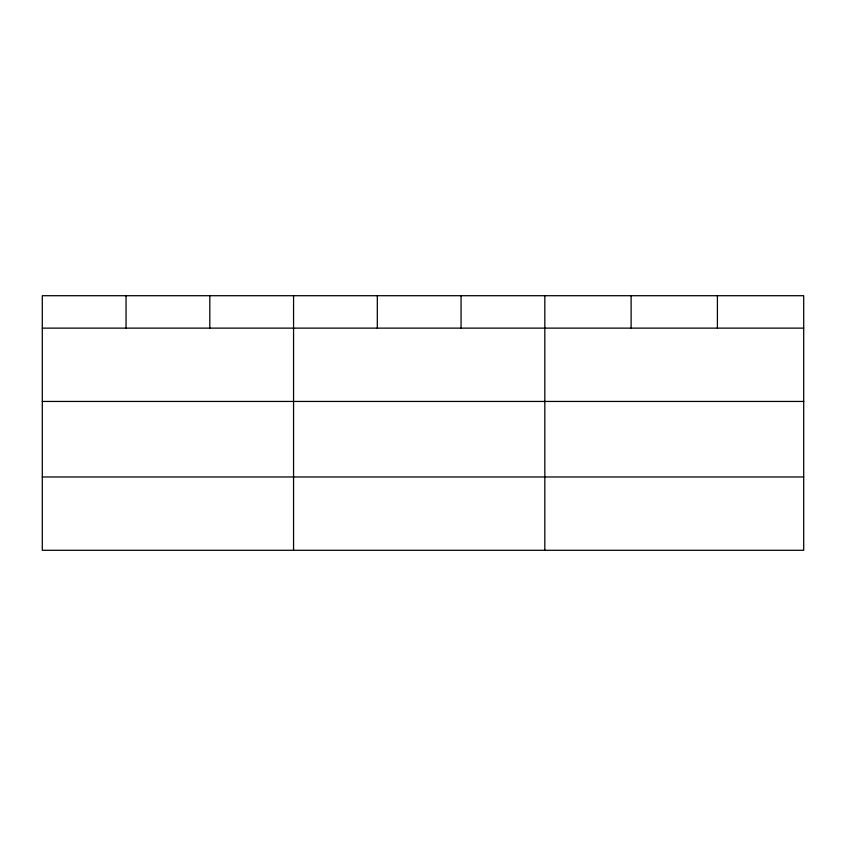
<?xml version="1.0" encoding="UTF-8"?>
<svg xmlns="http://www.w3.org/2000/svg" width="846" height="846" viewBox="0 0 846 846"><rect width="100%" height="100%" fill="white"/><g stroke="black" fill="none" stroke-linecap="round" stroke-linejoin="round"><path stroke-width="1.27" d="M803.7 401.448L803.7 295.709L42.3 295.709L42.3 550.291L803.7 550.291L803.7 401.448L42.3 401.448M42.3 328.132L803.7 328.132M42.3 476.975L803.7 476.975M717.408 295.709L717.408 328.132M631.116 295.709L631.116 328.132M544.824 295.709L544.824 550.291M461.07 295.709L461.07 328.132M377.316 295.709L377.316 328.132M293.562 295.709L293.562 550.291M209.808 295.709L209.808 328.132M126.054 295.709L126.054 328.132"/></g></svg>
